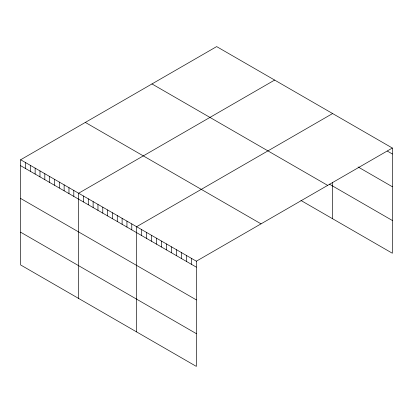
<?xml version="1.0" encoding="UTF-8"?>
<svg xmlns="http://www.w3.org/2000/svg" width="413" height="413" viewBox="0 0 413 413"><rect width="100%" height="100%" fill="white"/><g stroke="black" fill="none" stroke-linecap="round" stroke-linejoin="round"><path stroke-width="0.62" d="M392.35 148.035L196.345 261.197L196.345 366.403L20.65 264.965L20.65 159.759L216.655 46.597L392.35 148.035L392.35 253.241L300.938 200.465M274.635 80.07L78.63 193.232L78.63 298.439M332.615 113.544L136.61 226.706L136.61 331.913M387.373 151.106L392.35 153.982M358.056 166.94L392.35 186.738M329.393 184.136L392.35 220.485M151.974 83.942L327.669 185.375M85.331 122.413L261.026 223.851M20.65 159.759L196.345 261.197M20.65 165.706L196.345 267.144M20.65 198.462L196.345 299.9M20.65 232.209L196.345 333.647M332.615 182.247L332.615 218.751M191.369 258.321L191.369 264.268M186.392 255.446L186.392 261.398M181.41 252.575L181.41 258.523M176.434 249.7L176.434 255.647M171.457 246.824L171.457 252.771M166.475 243.954L166.475 249.901M161.498 241.078L161.498 247.026M156.522 238.203L156.522 244.15M151.545 235.327L151.545 241.28M146.563 232.457L146.563 238.404M141.587 229.582L141.587 235.529M131.778 223.918L131.778 229.865M126.946 221.131L126.946 227.078M122.114 218.338L122.114 224.285M117.282 215.55L117.282 221.497M112.45 212.762L112.45 218.709M107.617 209.969L107.617 215.916M102.785 207.181L102.785 213.129M97.958 204.394L97.958 210.341M93.126 201.601L93.126 207.548M88.294 198.813L88.294 204.76M83.462 196.02L83.462 201.972M73.798 190.445L73.798 196.392M68.966 187.652L68.966 193.604M64.134 184.864L64.134 190.811M59.302 182.076L59.302 188.023M54.47 179.283L54.47 185.236M49.637 176.496L49.637 182.443M44.81 173.708L44.81 179.655M39.978 170.915L39.978 176.862M35.146 168.127L35.146 174.074M30.314 165.339L30.314 171.287M25.482 162.546L25.482 168.494"/></g></svg>
